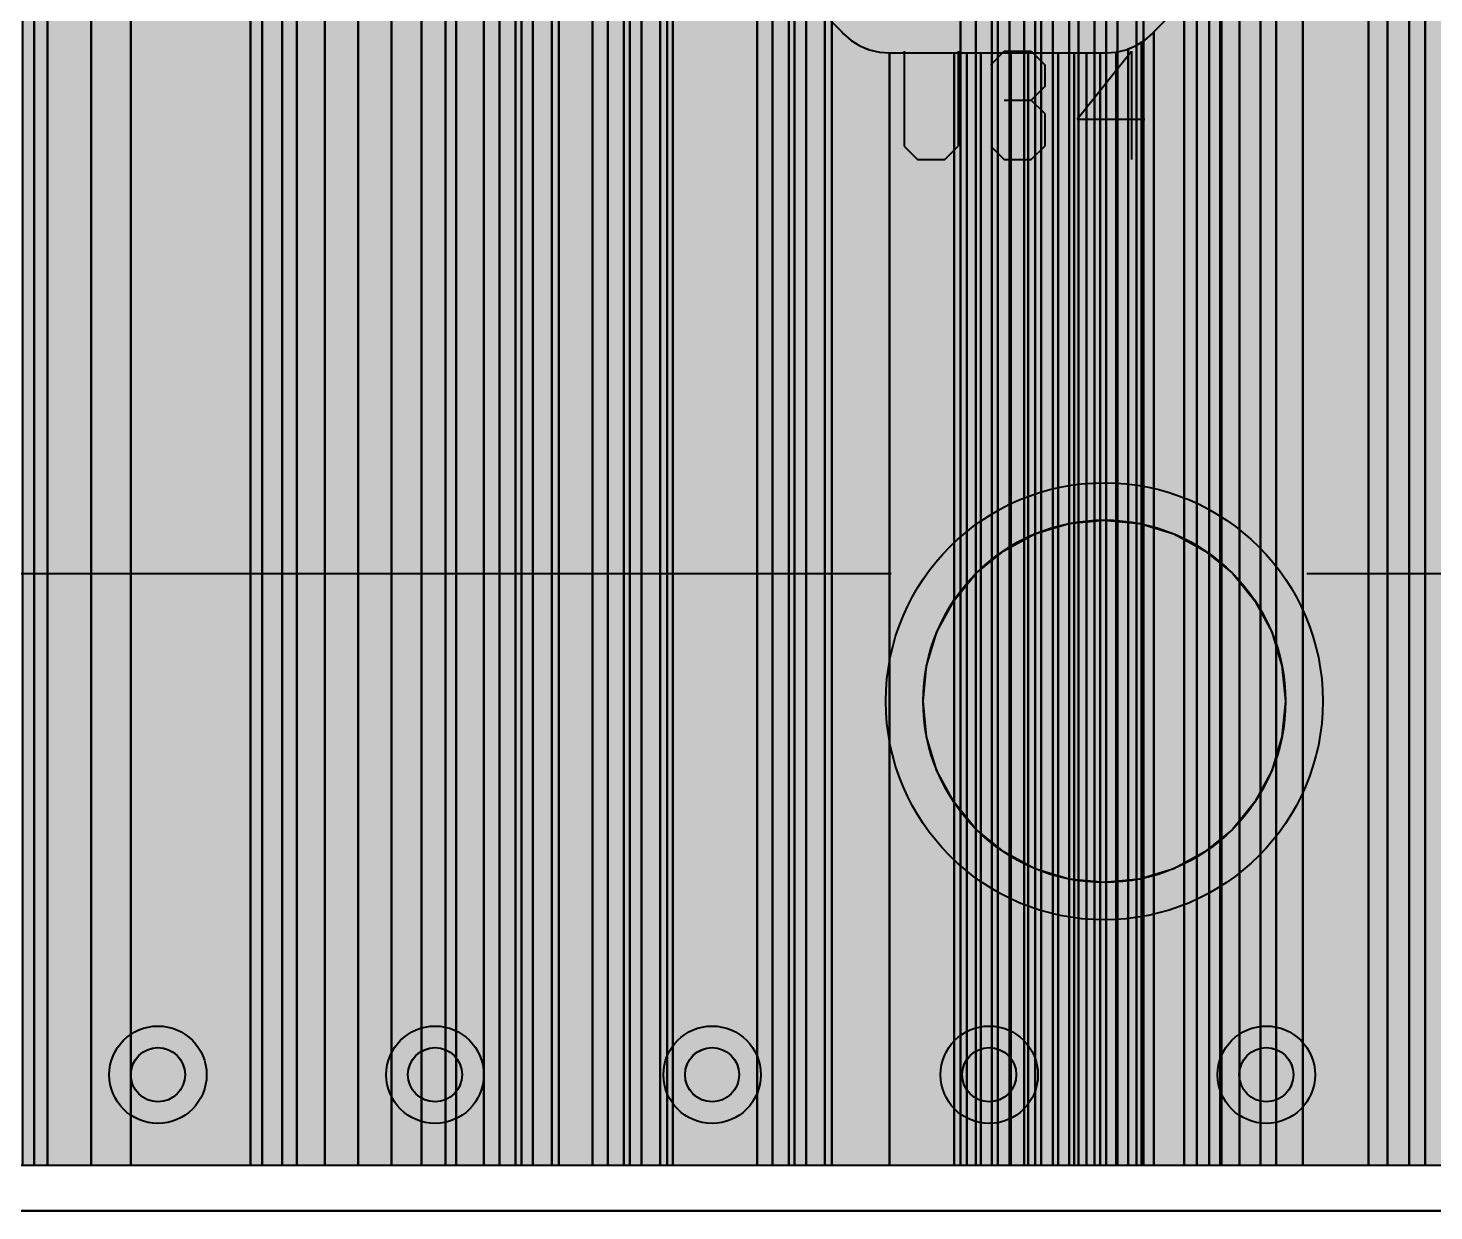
# Model space of a CAD drawing. Header units: millimetres. Extents: x 3.8 to 71.6, y 3.7 to 38.5.
# Drawn here: x 12.6 to 25.79, y 3.7 to 14.79 of the extents above; entities that cross this region are included whole.
import ezdxf

# ---------------------------------------------------------------- set-up
doc = ezdxf.new("R2010")
doc.units = ezdxf.units.MM
for name, color, linetype in [('bottom_copper', 7, 'Continuous'), ('drill_plated', 7, 'Continuous'), ('outline', 7, 'Continuous'), ('top_copper', 7, 'Continuous'), ('top_silk', 7, 'Continuous')]:
    doc.layers.add(name, color=color, linetype=linetype)

# ---------------------------------------------------------------- blocks, each defined once
blk = doc.blocks.new('Block14546')
at = {"layer": 'bottom_copper', "lineweight": 40}
for points in [[(3.498, 0), (0.242, 0), (0.242, 33.782), (3.498, 33.782), (3.498, 0)], [(0.242, 0), (0.176, 0), (0.176, 31.161), (0.204, 31.208), (0.225, 31.259), (0.238, 31.312), (0.242, 31.367), (0.242, 0)], [(0.176, 0), (0, 0), (0, 31.033), (0.051, 31.055), (0.098, 31.083), (0.14, 31.119), (0.176, 31.161), (0.176, 0)], [(0, 0), (-0.108, 0), (-0.109, 31.016), (-0.108, 31.016), (-0.054, 31.02), (0, 31.033), (0, 0)]]:
    blk.add_hatch(color=7, dxfattribs=at).paths.add_polyline_path(points, flags=0)
at = {"layer": 'bottom_copper', "color": 7, "lineweight": 40}
for points in [[(3.498, 0), (0.242, 0), (0.242, 33.782), (3.498, 33.782), (3.498, 0)], [(0.242, 0), (0.176, 0), (0.176, 31.161), (0.204, 31.208), (0.225, 31.259), (0.238, 31.312), (0.242, 31.367), (0.242, 0)], [(0.176, 0), (0, 0), (0, 31.033), (0.051, 31.055), (0.098, 31.083), (0.14, 31.119), (0.176, 31.161), (0.176, 0)], [(0, 0), (-0.108, 0), (-0.109, 31.016), (-0.108, 31.016), (-0.054, 31.02), (0, 31.033), (0, 0)]]:
    blk.add_lwpolyline(points, close=True, dxfattribs=at)
blk = doc.blocks.new('Block14966')
at = {"layer": 'bottom_copper', "lineweight": 40}
for points in [[(0.393, 0), (0.242, 0), (0.242, 31.132), (0.253, 31.119), (0.295, 31.083), (0.342, 31.055), (0.393, 31.033), (0.393, 0)], [(0.501, 0), (0.393, 0), (0.393, 31.033), (0.446, 31.02), (0.501, 31.016), (0.501, 0)], [(0.242, 0), (0.154, 0), (0.154, 30.323), (0.176, 30.348), (0.204, 30.395), (0.225, 30.446), (0.238, 30.5), (0.242, 30.555), (0.242, 0)], [(0, 0), (-0.108, 0), (-0.109, 30.203), (-0.108, 30.203), (-0.054, 30.208), (0, 30.221), (0, 0)], [(0.154, 0), (0, 0), (0, 30.221), (0.051, 30.242), (0.098, 30.27), (0.14, 30.306), (0.154, 30.323), (0.154, 0)]]:
    blk.add_hatch(color=7, dxfattribs=at).paths.add_polyline_path(points, flags=0)
at = {"layer": 'bottom_copper', "color": 7, "lineweight": 40}
for points in [[(0.393, 0), (0.242, 0), (0.242, 31.132), (0.253, 31.119), (0.295, 31.083), (0.342, 31.055), (0.393, 31.033), (0.393, 0)], [(0.501, 0), (0.393, 0), (0.393, 31.033), (0.446, 31.02), (0.501, 31.016), (0.501, 0)], [(0.242, 0), (0.154, 0), (0.154, 30.323), (0.176, 30.348), (0.204, 30.395), (0.225, 30.446), (0.238, 30.5), (0.242, 30.555), (0.242, 0)], [(0, 0), (-0.108, 0), (-0.109, 30.203), (-0.108, 30.203), (-0.054, 30.208), (0, 30.221), (0, 0)], [(0.154, 0), (0, 0), (0, 30.221), (0.051, 30.242), (0.098, 30.27), (0.14, 30.306), (0.154, 30.323), (0.154, 0)]]:
    blk.add_lwpolyline(points, close=True, dxfattribs=at)
blk = doc.blocks.new('Block15259')
at = {"layer": 'bottom_copper', "lineweight": 40}
for points in [[(0.243, 0), (0.241, 0), (0.241, 30.208), (0.243, 30.208), (0.243, 0)], [(0.297, 0), (0.243, 0), (0.243, 30.208), (0.297, 30.203), (0.297, 0)], [(0.241, 0), (0.139, 0), (0.139, 28.07), (0.14, 28.071), (0.175, 28.113), (0.204, 28.16), (0.225, 28.211), (0.238, 28.264), (0.241, 28.319), (0.241, 0)], [(0, 0), (-0.109, 0), (-0.109, 27.968), (-0.108, 27.968), (-0.054, 27.973), (0, 27.985), (0, 0)], [(0.139, 0), (0, 0), (0, 27.985), (0.051, 28.006), (0.098, 28.035), (0.139, 28.07), (0.139, 0)]]:
    blk.add_hatch(color=7, dxfattribs=at).paths.add_polyline_path(points, flags=0)
at = {"layer": 'bottom_copper', "color": 7, "lineweight": 40}
for points in [[(0.243, 0), (0.241, 0), (0.241, 30.208), (0.243, 30.208), (0.243, 0)], [(0.297, 0), (0.243, 0), (0.243, 30.208), (0.297, 30.203), (0.297, 0)], [(0.241, 0), (0.139, 0), (0.139, 28.07), (0.14, 28.071), (0.175, 28.113), (0.204, 28.16), (0.225, 28.211), (0.238, 28.264), (0.241, 28.319), (0.241, 0)], [(0, 0), (-0.109, 0), (-0.109, 27.968), (-0.108, 27.968), (-0.054, 27.973), (0, 27.985), (0, 0)], [(0.139, 0), (0, 0), (0, 27.985), (0.051, 28.006), (0.098, 28.035), (0.139, 28.07), (0.139, 0)]]:
    blk.add_lwpolyline(points, close=True, dxfattribs=at)
blk = doc.blocks.new('Block15480')
at = {"layer": 'bottom_copper', "lineweight": 40}
for points in [[(1.4472, 0), (0.2415, 0), (0.2415, 33.782), (1.4472, 33.782), (1.4472, 0)], [(0.2415, 0), (0.1755, 0), (0.1755, 31.1093), (0.2043, 31.1563), (0.2254, 31.2072), (0.2383, 31.2608), (0.2415, 31.3157), (0.2415, 0)], [(0.1755, 0), (0, 0), (0, 30.9818), (0.0509, 31.0029), (0.0979, 31.0317), (0.1398, 31.0674), (0.1755, 31.1093), (0.1755, 0)], [(0, 0), (-0.1085, 0), (-0.109, 30.9647), (-0.1085, 30.9646), (-0.0536, 30.9689), (0, 30.9818), (0, 0)], [(1.5919, 0), (1.4472, 0), (1.4472, 28.3193), (1.4515, 28.2644), (1.4644, 28.2108), (1.4855, 28.1599), (1.5143, 28.1129), (1.55, 28.071), (1.5919, 28.0353), (1.5919, 0)], [(1.7434, 0), (1.5919, 0), (1.5919, 28.0353), (1.6389, 28.0065), (1.6898, 27.9854), (1.7434, 27.9725), (1.7434, 0)], [(1.7978, 0), (1.7434, 0), (1.7434, 27.9725), (1.7978, 27.9683), (1.7978, 0)]]:
    blk.add_hatch(color=7, dxfattribs=at).paths.add_polyline_path(points, flags=0)
at = {"layer": 'bottom_copper', "color": 7, "lineweight": 40}
for points in [[(1.4472, 0), (0.2415, 0), (0.2415, 33.782), (1.4472, 33.782), (1.4472, 0)], [(0.2415, 0), (0.1755, 0), (0.1755, 31.1093), (0.2043, 31.1563), (0.2254, 31.2072), (0.2383, 31.2608), (0.2415, 31.3157), (0.2415, 0)], [(0.1755, 0), (0, 0), (0, 30.9818), (0.0509, 31.0029), (0.0979, 31.0317), (0.1398, 31.0674), (0.1755, 31.1093), (0.1755, 0)], [(0, 0), (-0.1085, 0), (-0.109, 30.9647), (-0.1085, 30.9646), (-0.0536, 30.9689), (0, 30.9818), (0, 0)], [(1.5919, 0), (1.4472, 0), (1.4472, 28.3193), (1.4515, 28.2644), (1.4644, 28.2108), (1.4855, 28.1599), (1.5143, 28.1129), (1.55, 28.071), (1.5919, 28.0353), (1.5919, 0)], [(1.7434, 0), (1.5919, 0), (1.5919, 28.0353), (1.6389, 28.0065), (1.6898, 27.9854), (1.7434, 27.9725), (1.7434, 0)], [(1.7978, 0), (1.7434, 0), (1.7434, 27.9725), (1.7978, 27.9683), (1.7978, 0)]]:
    blk.add_lwpolyline(points, close=True, dxfattribs=at)
blk = doc.blocks.new('Block15701')
at = {"layer": 'bottom_copper', "lineweight": 40}
for points in [[(1.0873, 0), (0.2415, 0), (0.2415, 33.782), (1.0873, 33.782), (1.0873, 0)], [(1.232, 0), (1.0873, 0), (1.0873, 31.3157), (1.0916, 31.2608), (1.1045, 31.2072), (1.1256, 31.1563), (1.1544, 31.1093), (1.1901, 31.0674), (1.232, 31.0317), (1.232, 0)], [(1.3835, 0), (1.232, 0), (1.232, 31.0317), (1.279, 31.0029), (1.3299, 30.9818), (1.3835, 30.9689), (1.3835, 0)], [(1.4379, 0), (1.3835, 0), (1.3835, 30.9689), (1.4379, 30.9647), (1.4379, 0)], [(0.2415, 0), (0.1755, 0), (0.1755, 30.3473), (0.2043, 30.3943), (0.2254, 30.4452), (0.2383, 30.4988), (0.2415, 30.5537), (0.2415, 0)], [(0.1755, 0), (0, 0), (0, 30.2198), (0.0509, 30.2409), (0.0979, 30.2697), (0.1398, 30.3054), (0.1755, 30.3473), (0.1755, 0)], [(0, 0), (-0.1085, 0), (-0.109, 30.2027), (-0.1085, 30.2026), (-0.0536, 30.2069), (0, 30.2198), (0, 0)]]:
    blk.add_hatch(color=7, dxfattribs=at).paths.add_polyline_path(points, flags=0)
at = {"layer": 'bottom_copper', "color": 7, "lineweight": 40}
for points in [[(1.0873, 0), (0.2415, 0), (0.2415, 33.782), (1.0873, 33.782), (1.0873, 0)], [(1.232, 0), (1.0873, 0), (1.0873, 31.3157), (1.0916, 31.2608), (1.1045, 31.2072), (1.1256, 31.1563), (1.1544, 31.1093), (1.1901, 31.0674), (1.232, 31.0317), (1.232, 0)], [(1.3835, 0), (1.232, 0), (1.232, 31.0317), (1.279, 31.0029), (1.3299, 30.9818), (1.3835, 30.9689), (1.3835, 0)], [(1.4379, 0), (1.3835, 0), (1.3835, 30.9689), (1.4379, 30.9647), (1.4379, 0)], [(0.2415, 0), (0.1755, 0), (0.1755, 30.3473), (0.2043, 30.3943), (0.2254, 30.4452), (0.2383, 30.4988), (0.2415, 30.5537), (0.2415, 0)], [(0.1755, 0), (0, 0), (0, 30.2198), (0.0509, 30.2409), (0.0979, 30.2697), (0.1398, 30.3054), (0.1755, 30.3473), (0.1755, 0)], [(0, 0), (-0.1085, 0), (-0.109, 30.2027), (-0.1085, 30.2026), (-0.0536, 30.2069), (0, 30.2198), (0, 0)]]:
    blk.add_lwpolyline(points, close=True, dxfattribs=at)
blk = doc.blocks.new('Block15922')
at = {"layer": 'bottom_copper', "lineweight": 40}
for points in [[(0.5571, 0), (0.2415, 0), (0.2415, 33.782), (0.5571, 33.782), (0.5571, 0)], [(0.7018, 0), (0.5571, 0), (0.5571, 30.5537), (0.5614, 30.4988), (0.5743, 30.4452), (0.5954, 30.3943), (0.6242, 30.3473), (0.66, 30.3054), (0.7018, 30.2697), (0.7018, 0)], [(0.8533, 0), (0.7018, 0), (0.7018, 30.2697), (0.7488, 30.2409), (0.7997, 30.2198), (0.8533, 30.2069), (0.8533, 0)], [(0.9077, 0), (0.8533, 0), (0.8533, 30.2069), (0.9077, 30.2027), (0.9077, 0)], [(0.2415, 0), (0.1755, 0), (0.1755, 28.1129), (0.2043, 28.1599), (0.2254, 28.2108), (0.2383, 28.2644), (0.2415, 28.3193), (0.2415, 0)], [(0.1755, 0), (0, 0), (0, 27.9854), (0.0509, 28.0065), (0.0979, 28.0353), (0.1398, 28.071), (0.1755, 28.1129), (0.1755, 0)], [(0, 0), (-0.1085, 0), (-0.109, 27.9683), (-0.1085, 27.9682), (-0.0536, 27.9725), (0, 27.9854), (0, 0)]]:
    blk.add_hatch(color=7, dxfattribs=at).paths.add_polyline_path(points, flags=0)
at = {"layer": 'bottom_copper', "color": 7, "lineweight": 40}
for points in [[(0.5571, 0), (0.2415, 0), (0.2415, 33.782), (0.5571, 33.782), (0.5571, 0)], [(0.7018, 0), (0.5571, 0), (0.5571, 30.5537), (0.5614, 30.4988), (0.5743, 30.4452), (0.5954, 30.3943), (0.6242, 30.3473), (0.66, 30.3054), (0.7018, 30.2697), (0.7018, 0)], [(0.8533, 0), (0.7018, 0), (0.7018, 30.2697), (0.7488, 30.2409), (0.7997, 30.2198), (0.8533, 30.2069), (0.8533, 0)], [(0.9077, 0), (0.8533, 0), (0.8533, 30.2069), (0.9077, 30.2027), (0.9077, 0)], [(0.2415, 0), (0.1755, 0), (0.1755, 28.1129), (0.2043, 28.1599), (0.2254, 28.2108), (0.2383, 28.2644), (0.2415, 28.3193), (0.2415, 0)], [(0.1755, 0), (0, 0), (0, 27.9854), (0.0509, 28.0065), (0.0979, 28.0353), (0.1398, 28.071), (0.1755, 28.1129), (0.1755, 0)], [(0, 0), (-0.1085, 0), (-0.109, 27.9683), (-0.1085, 27.9682), (-0.0536, 27.9725), (0, 27.9854), (0, 0)]]:
    blk.add_lwpolyline(points, close=True, dxfattribs=at)
blk = doc.blocks.new('Block16235')
at = {"layer": 'bottom_copper', "lineweight": 40}
for points in [[(10.209, 0), (0.834, 0), (0.834, 33.782), (10.209, 33.782), (10.209, 0)], [(10.354, 0), (10.209, 0), (10.209, 28.319), (10.213, 28.264), (10.226, 28.211), (10.247, 28.16), (10.276, 28.113), (10.312, 28.071), (10.354, 28.035), (10.354, 0)], [(10.505, 0), (10.354, 0), (10.354, 28.035), (10.4, 28.006), (10.451, 27.985), (10.505, 27.973), (10.505, 0)], [(10.559, 0), (10.505, 0), (10.505, 27.973), (10.559, 27.968), (10.559, 0)]]:
    blk.add_hatch(color=7, dxfattribs=at).paths.add_polyline_path(points, flags=0)
at = {"layer": 'bottom_copper', "color": 7, "lineweight": 40}
for points in [[(10.209, 0), (0.834, 0), (0.834, 33.782), (10.209, 33.782), (10.209, 0)], [(10.354, 0), (10.209, 0), (10.209, 28.319), (10.213, 28.264), (10.226, 28.211), (10.247, 28.16), (10.276, 28.113), (10.312, 28.071), (10.354, 28.035), (10.354, 0)], [(10.505, 0), (10.354, 0), (10.354, 28.035), (10.4, 28.006), (10.451, 27.985), (10.505, 27.973), (10.505, 0)], [(10.559, 0), (10.505, 0), (10.505, 27.973), (10.559, 27.968), (10.559, 0)]]:
    blk.add_lwpolyline(points, close=True, dxfattribs=at)
blk = doc.blocks.new('Block43990')
at = {"layer": 'top_copper', "lineweight": 40}
for points in [[(22.401, 0), (19.446, 0), (19.446, 31.57), (22.401, 31.57), (22.401, 0)], [(8.425, 0), (7.304, 0), (7.304, 27.819), (7.378, 27.849), (7.422, 27.876), (7.465, 27.849), (7.539, 27.819), (7.617, 27.8), (7.697, 27.794), (7.717, 27.795), (8.425, 27.795), (8.425, 0)], [(6.397, 0), (6.29, 0), (6.29, 27.806), (6.317, 27.8), (6.397, 27.794), (6.397, 0)], [(6.522, 0), (6.397, 0), (6.397, 27.794), (6.417, 27.795), (6.522, 27.795), (6.522, 0)], [(6.931, 0), (6.522, 0), (6.522, 27.795), (6.931, 27.795), (6.931, 0)], [(7.304, 0), (6.931, 0), (6.931, 27.795), (7.127, 27.795), (7.147, 27.794), (7.226, 27.8), (7.304, 27.819), (7.304, 0)], [(8.536, 0), (8.425, 0), (8.425, 25.754), (8.438, 25.596), (8.475, 25.441), (8.536, 25.295), (8.536, 0)], [(10.355, 0), (10.255, 0), (10.255, 25.159), (10.338, 25.295), (10.355, 25.338), (10.355, 0)], [(8.722, 0), (8.536, 0), (8.536, 25.295), (8.619, 25.159), (8.722, 25.039), (8.722, 0)], [(10.255, 0), (10.031, 0), (10.031, 24.936), (10.152, 25.039), (10.255, 25.159), (10.255, 0)], [(8.859, 0), (8.722, 0), (8.722, 25.039), (8.842, 24.936), (8.859, 24.926), (8.859, 0)], [(10.031, 0), (9.749, 0), (9.749, 24.792), (9.896, 24.853), (10.031, 24.936), (10.031, 0)], [(9.124, 0), (8.859, 0), (8.859, 24.926), (8.978, 24.853), (9.124, 24.792), (9.124, 0)], [(9.437, 0), (9.124, 0), (9.124, 24.792), (9.278, 24.755), (9.437, 24.743), (9.437, 0)], [(9.749, 0), (9.437, 0), (9.437, 24.743), (9.595, 24.755), (9.749, 24.792), (9.749, 0)], [(12.387, 0), (10.355, 0), (10.355, 19.582), (10.363, 19.486), (10.368, 19.464), (10.385, 19.393), (10.422, 19.304), (10.472, 19.222), (10.535, 19.149), (10.553, 19.134), (12.387, 17.299), (12.387, 0)], [(19.446, 0), (19.297, 0), (19.297, 12.789), (19.349, 12.849), (19.39, 12.918), (19.421, 12.991), (19.44, 13.069), (19.446, 13.149), (19.446, 0)], [(17.705, 0), (17.538, 0), (17.538, 12.833), (17.576, 12.789), (17.637, 12.737), (17.705, 12.695), (17.705, 0)], [(17.901, 0), (17.705, 0), (17.705, 12.695), (17.779, 12.664), (17.857, 12.646), (17.901, 12.642), (17.901, 0)], [(19.094, 0), (18.917, 0), (18.917, 12.641), (18.936, 12.639), (19.016, 12.646), (19.094, 12.664), (19.094, 0)], [(19.297, 0), (19.094, 0), (19.094, 12.664), (19.168, 12.695), (19.236, 12.737), (19.297, 12.789), (19.297, 0)], [(18.049, 0), (17.901, 0), (17.901, 12.642), (17.937, 12.639), (17.957, 12.641), (18.049, 12.641), (18.049, 0)], [(18.3, 0), (18.049, 0), (18.049, 12.641), (18.3, 12.641), (18.3, 0)], [(18.917, 0), (18.3, 0), (18.3, 12.641), (18.917, 12.641), (18.917, 0)], [(14.421, 0), (12.387, 0), (12.387, 12.47), (12.395, 12.374), (12.4, 12.352), (12.417, 12.281), (12.454, 12.192), (12.504, 12.11), (12.567, 12.037), (12.585, 12.022), (13.973, 10.633), (13.989, 10.615), (14.062, 10.553), (14.144, 10.502), (14.232, 10.466), (14.326, 10.443), (14.421, 10.436), (14.421, 0)], [(17.538, 0), (17.524, 0), (17.524, 11.399), (17.531, 11.425), (17.538, 11.521), (17.538, 0)], [(17.524, 0), (17.421, 0), (17.421, 11.161), (17.471, 11.243), (17.508, 11.332), (17.524, 11.399), (17.524, 0)], [(17.421, 0), (17.304, 0), (17.304, 11.036), (17.341, 11.073), (17.359, 11.088), (17.421, 11.161), (17.421, 0)], [(17.304, 0), (17.185, 0), (17.185, 10.917), (17.304, 11.036), (17.304, 0)], [(17.185, 0), (16.901, 0), (16.901, 10.633), (17.185, 10.917), (17.185, 0)], [(16.901, 0), (16.785, 0), (16.785, 10.536), (16.813, 10.553), (16.886, 10.615), (16.901, 10.633), (16.901, 0)], [(15.029, 0), (14.421, 0), (14.421, 10.436), (14.445, 10.438), (15.029, 10.438), (15.029, 0)], [(15.148, 0), (15.029, 0), (15.029, 10.438), (15.148, 10.438), (15.148, 0)], [(15.278, 0), (15.148, 0), (15.148, 10.438), (15.278, 10.438), (15.278, 0)], [(15.437, 0), (15.278, 0), (15.278, 10.438), (15.437, 10.438), (15.437, 0)], [(15.56, 0), (15.437, 0), (15.437, 10.438), (15.56, 10.438), (15.56, 0)], [(15.721, 0), (15.56, 0), (15.56, 10.438), (15.721, 10.438), (15.721, 0)], [(15.844, 0), (15.721, 0), (15.721, 10.438), (15.844, 10.438), (15.844, 0)], [(16.003, 0), (15.844, 0), (15.844, 10.438), (16.003, 10.438), (16.003, 0)], [(16.154, 0), (16.003, 0), (16.003, 10.438), (16.154, 10.438), (16.154, 0)], [(16.271, 0), (16.154, 0), (16.154, 10.438), (16.271, 10.438), (16.271, 0)], [(16.398, 0), (16.271, 0), (16.271, 10.438), (16.398, 10.438), (16.398, 0)], [(16.549, 0), (16.398, 0), (16.398, 10.438), (16.43, 10.438), (16.453, 10.436), (16.549, 10.443), (16.549, 0)], [(16.66, 0), (16.549, 0), (16.549, 10.443), (16.642, 10.466), (16.66, 10.473), (16.66, 0)], [(16.785, 0), (16.66, 0), (16.66, 10.473), (16.731, 10.502), (16.785, 10.536), (16.785, 0)]]:
    blk.add_hatch(color=7, dxfattribs=at).paths.add_polyline_path(points, flags=0)
at = {"layer": 'top_copper', "color": 7, "lineweight": 40}
for points in [[(22.401, 0), (19.446, 0), (19.446, 31.57), (22.401, 31.57), (22.401, 0)], [(8.425, 0), (7.304, 0), (7.304, 27.819), (7.378, 27.849), (7.422, 27.876), (7.465, 27.849), (7.539, 27.819), (7.617, 27.8), (7.697, 27.794), (7.717, 27.795), (8.425, 27.795), (8.425, 0)], [(6.397, 0), (6.29, 0), (6.29, 27.806), (6.317, 27.8), (6.397, 27.794), (6.397, 0)], [(6.522, 0), (6.397, 0), (6.397, 27.794), (6.417, 27.795), (6.522, 27.795), (6.522, 0)], [(6.931, 0), (6.522, 0), (6.522, 27.795), (6.931, 27.795), (6.931, 0)], [(7.304, 0), (6.931, 0), (6.931, 27.795), (7.127, 27.795), (7.147, 27.794), (7.226, 27.8), (7.304, 27.819), (7.304, 0)], [(8.536, 0), (8.425, 0), (8.425, 25.754), (8.438, 25.596), (8.475, 25.441), (8.536, 25.295), (8.536, 0)], [(10.355, 0), (10.255, 0), (10.255, 25.159), (10.338, 25.295), (10.355, 25.338), (10.355, 0)], [(8.722, 0), (8.536, 0), (8.536, 25.295), (8.619, 25.159), (8.722, 25.039), (8.722, 0)], [(10.255, 0), (10.031, 0), (10.031, 24.936), (10.152, 25.039), (10.255, 25.159), (10.255, 0)], [(8.859, 0), (8.722, 0), (8.722, 25.039), (8.842, 24.936), (8.859, 24.926), (8.859, 0)], [(10.031, 0), (9.749, 0), (9.749, 24.792), (9.896, 24.853), (10.031, 24.936), (10.031, 0)], [(9.124, 0), (8.859, 0), (8.859, 24.926), (8.978, 24.853), (9.124, 24.792), (9.124, 0)], [(9.437, 0), (9.124, 0), (9.124, 24.792), (9.278, 24.755), (9.437, 24.743), (9.437, 0)], [(9.749, 0), (9.437, 0), (9.437, 24.743), (9.595, 24.755), (9.749, 24.792), (9.749, 0)], [(12.387, 0), (10.355, 0), (10.355, 19.582), (10.363, 19.486), (10.368, 19.464), (10.385, 19.393), (10.422, 19.304), (10.472, 19.222), (10.535, 19.149), (10.553, 19.134), (12.387, 17.299), (12.387, 0)], [(19.446, 0), (19.297, 0), (19.297, 12.789), (19.349, 12.849), (19.39, 12.918), (19.421, 12.991), (19.44, 13.069), (19.446, 13.149), (19.446, 0)], [(17.705, 0), (17.538, 0), (17.538, 12.833), (17.576, 12.789), (17.637, 12.737), (17.705, 12.695), (17.705, 0)], [(17.901, 0), (17.705, 0), (17.705, 12.695), (17.779, 12.664), (17.857, 12.646), (17.901, 12.642), (17.901, 0)], [(19.094, 0), (18.917, 0), (18.917, 12.641), (18.936, 12.639), (19.016, 12.646), (19.094, 12.664), (19.094, 0)], [(19.297, 0), (19.094, 0), (19.094, 12.664), (19.168, 12.695), (19.236, 12.737), (19.297, 12.789), (19.297, 0)], [(18.049, 0), (17.901, 0), (17.901, 12.642), (17.937, 12.639), (17.957, 12.641), (18.049, 12.641), (18.049, 0)], [(18.3, 0), (18.049, 0), (18.049, 12.641), (18.3, 12.641), (18.3, 0)], [(18.917, 0), (18.3, 0), (18.3, 12.641), (18.917, 12.641), (18.917, 0)], [(14.421, 0), (12.387, 0), (12.387, 12.47), (12.395, 12.374), (12.4, 12.352), (12.417, 12.281), (12.454, 12.192), (12.504, 12.11), (12.567, 12.037), (12.585, 12.022), (13.973, 10.633), (13.989, 10.615), (14.062, 10.553), (14.144, 10.502), (14.232, 10.466), (14.326, 10.443), (14.421, 10.436), (14.421, 0)], [(17.538, 0), (17.524, 0), (17.524, 11.399), (17.531, 11.425), (17.538, 11.521), (17.538, 0)], [(17.524, 0), (17.421, 0), (17.421, 11.161), (17.471, 11.243), (17.508, 11.332), (17.524, 11.399), (17.524, 0)], [(17.421, 0), (17.304, 0), (17.304, 11.036), (17.341, 11.073), (17.359, 11.088), (17.421, 11.161), (17.421, 0)], [(17.304, 0), (17.185, 0), (17.185, 10.917), (17.304, 11.036), (17.304, 0)], [(17.185, 0), (16.901, 0), (16.901, 10.633), (17.185, 10.917), (17.185, 0)], [(16.901, 0), (16.785, 0), (16.785, 10.536), (16.813, 10.553), (16.886, 10.615), (16.901, 10.633), (16.901, 0)], [(15.029, 0), (14.421, 0), (14.421, 10.436), (14.445, 10.438), (15.029, 10.438), (15.029, 0)], [(15.148, 0), (15.029, 0), (15.029, 10.438), (15.148, 10.438), (15.148, 0)], [(15.278, 0), (15.148, 0), (15.148, 10.438), (15.278, 10.438), (15.278, 0)], [(15.437, 0), (15.278, 0), (15.278, 10.438), (15.437, 10.438), (15.437, 0)], [(15.56, 0), (15.437, 0), (15.437, 10.438), (15.56, 10.438), (15.56, 0)], [(15.721, 0), (15.56, 0), (15.56, 10.438), (15.721, 10.438), (15.721, 0)], [(15.844, 0), (15.721, 0), (15.721, 10.438), (15.844, 10.438), (15.844, 0)], [(16.003, 0), (15.844, 0), (15.844, 10.438), (16.003, 10.438), (16.003, 0)], [(16.154, 0), (16.003, 0), (16.003, 10.438), (16.154, 10.438), (16.154, 0)], [(16.271, 0), (16.154, 0), (16.154, 10.438), (16.271, 10.438), (16.271, 0)], [(16.398, 0), (16.271, 0), (16.271, 10.438), (16.398, 10.438), (16.398, 0)], [(16.549, 0), (16.398, 0), (16.398, 10.438), (16.43, 10.438), (16.453, 10.436), (16.549, 10.443), (16.549, 0)], [(16.66, 0), (16.549, 0), (16.549, 10.443), (16.642, 10.466), (16.66, 10.473), (16.66, 0)], [(16.785, 0), (16.66, 0), (16.66, 10.473), (16.731, 10.502), (16.785, 10.536), (16.785, 0)]]:
    blk.add_lwpolyline(points, close=True, dxfattribs=at)

msp = doc.modelspace()

# ---------------------------------------------------------------- hatches: boundary and pattern name
at = {"layer": 'bottom_copper', "lineweight": 40}
for points in [[(24.367, 8.148), (24.271, 7.829), (24.113, 7.536), (23.902, 7.278), (23.644, 7.067), (23.351, 6.909), (23.032, 6.813), (22.7, 6.78), (22.368, 6.813), (22.049, 6.909), (21.756, 7.067), (21.498, 7.278), (21.287, 7.536), (21.129, 7.829), (21.033, 8.148), (21, 8.48), (21.033, 8.812), (21.129, 9.131), (21.287, 9.424), (21.498, 9.682), (21.756, 9.893), (22.049, 10.051), (22.368, 10.147), (22.7, 10.18), (23.032, 10.147), (23.351, 10.051), (23.644, 9.893), (23.902, 9.682), (24.113, 9.424), (24.271, 9.131), (24.367, 8.812), (24.4, 8.48), (24.367, 8.148)], [(14.069, 4.928), (14.055, 4.88), (14.031, 4.836), (14, 4.798), (13.961, 4.766), (13.918, 4.743), (13.87, 4.728), (13.82, 4.723), (13.771, 4.728), (13.723, 4.743), (13.679, 4.766), (13.641, 4.798), (13.609, 4.836), (13.586, 4.88), (13.571, 4.928), (13.566, 4.977), (13.571, 5.027), (13.586, 5.074), (13.609, 5.118), (13.641, 5.157), (13.679, 5.188), (13.723, 5.212), (13.771, 5.226), (13.82, 5.231), (13.87, 5.226), (13.918, 5.212), (13.961, 5.188), (14, 5.157), (14.031, 5.118), (14.055, 5.074), (14.069, 5.027), (14.074, 4.977), (14.069, 4.928)], [(16.669, 4.928), (16.655, 4.88), (16.631, 4.836), (16.6, 4.798), (16.561, 4.766), (16.518, 4.743), (16.47, 4.728), (16.42, 4.723), (16.371, 4.728), (16.323, 4.743), (16.279, 4.766), (16.241, 4.798), (16.209, 4.836), (16.186, 4.88), (16.171, 4.928), (16.166, 4.977), (16.171, 5.027), (16.186, 5.074), (16.209, 5.118), (16.241, 5.157), (16.279, 5.188), (16.323, 5.212), (16.371, 5.226), (16.42, 5.231), (16.47, 5.226), (16.518, 5.212), (16.561, 5.188), (16.6, 5.157), (16.631, 5.118), (16.655, 5.074), (16.669, 5.027), (16.674, 4.977), (16.669, 4.928)], [(19.269, 4.928), (19.255, 4.88), (19.231, 4.836), (19.2, 4.798), (19.161, 4.766), (19.118, 4.743), (19.07, 4.728), (19.02, 4.723), (18.971, 4.728), (18.923, 4.743), (18.879, 4.766), (18.841, 4.798), (18.809, 4.836), (18.786, 4.88), (18.771, 4.928), (18.766, 4.977), (18.771, 5.027), (18.786, 5.074), (18.809, 5.118), (18.841, 5.157), (18.879, 5.188), (18.923, 5.212), (18.971, 5.226), (19.02, 5.231), (19.07, 5.226), (19.118, 5.212), (19.161, 5.188), (19.2, 5.157), (19.231, 5.118), (19.255, 5.074), (19.269, 5.027), (19.274, 4.977), (19.269, 4.928)], [(21.869, 4.928), (21.855, 4.88), (21.831, 4.836), (21.8, 4.798), (21.761, 4.766), (21.718, 4.743), (21.67, 4.728), (21.62, 4.723), (21.571, 4.728), (21.523, 4.743), (21.479, 4.766), (21.441, 4.798), (21.409, 4.836), (21.386, 4.88), (21.371, 4.928), (21.366, 4.977), (21.371, 5.027), (21.386, 5.074), (21.409, 5.118), (21.441, 5.157), (21.479, 5.188), (21.523, 5.212), (21.571, 5.226), (21.62, 5.231), (21.67, 5.226), (21.718, 5.212), (21.761, 5.188), (21.8, 5.157), (21.831, 5.118), (21.855, 5.074), (21.869, 5.027), (21.874, 4.977), (21.869, 4.928)], [(24.469, 4.928), (24.455, 4.88), (24.431, 4.836), (24.4, 4.798), (24.361, 4.766), (24.318, 4.743), (24.27, 4.728), (24.22, 4.723), (24.171, 4.728), (24.123, 4.743), (24.079, 4.766), (24.041, 4.798), (24.009, 4.836), (23.986, 4.88), (23.971, 4.928), (23.966, 4.977), (23.971, 5.027), (23.986, 5.074), (24.009, 5.118), (24.041, 5.157), (24.079, 5.188), (24.123, 5.212), (24.171, 5.226), (24.22, 5.231), (24.27, 5.226), (24.318, 5.212), (24.361, 5.188), (24.4, 5.157), (24.431, 5.118), (24.455, 5.074), (24.469, 5.027), (24.474, 4.977), (24.469, 4.928)]]:
    msp.add_hatch(color=7, dxfattribs=at).paths.add_polyline_path(points, flags=0)
at = {"layer": 'drill_plated', "lineweight": 40}
for points in [[(24.367, 8.148), (24.271, 7.829), (24.113, 7.536), (23.902, 7.278), (23.644, 7.067), (23.351, 6.909), (23.032, 6.813), (22.7, 6.78), (22.368, 6.813), (22.049, 6.909), (21.756, 7.067), (21.498, 7.278), (21.287, 7.536), (21.129, 7.829), (21.033, 8.148), (21, 8.48), (21.033, 8.812), (21.129, 9.131), (21.287, 9.424), (21.498, 9.682), (21.756, 9.893), (22.049, 10.051), (22.368, 10.147), (22.7, 10.18), (23.032, 10.147), (23.351, 10.051), (23.644, 9.893), (23.902, 9.682), (24.113, 9.424), (24.271, 9.131), (24.367, 8.812), (24.4, 8.48), (24.367, 8.148)], [(14.069, 4.928), (14.055, 4.88), (14.031, 4.836), (14, 4.798), (13.961, 4.766), (13.918, 4.743), (13.87, 4.728), (13.82, 4.723), (13.771, 4.728), (13.723, 4.743), (13.679, 4.766), (13.641, 4.798), (13.609, 4.836), (13.586, 4.88), (13.571, 4.928), (13.566, 4.977), (13.571, 5.027), (13.586, 5.074), (13.609, 5.118), (13.641, 5.157), (13.679, 5.188), (13.723, 5.212), (13.771, 5.226), (13.82, 5.231), (13.87, 5.226), (13.918, 5.212), (13.961, 5.188), (14, 5.157), (14.031, 5.118), (14.055, 5.074), (14.069, 5.027), (14.074, 4.977), (14.069, 4.928)], [(16.669, 4.928), (16.655, 4.88), (16.631, 4.836), (16.6, 4.798), (16.561, 4.766), (16.518, 4.743), (16.47, 4.728), (16.42, 4.723), (16.371, 4.728), (16.323, 4.743), (16.279, 4.766), (16.241, 4.798), (16.209, 4.836), (16.186, 4.88), (16.171, 4.928), (16.166, 4.977), (16.171, 5.027), (16.186, 5.074), (16.209, 5.118), (16.241, 5.157), (16.279, 5.188), (16.323, 5.212), (16.371, 5.226), (16.42, 5.231), (16.47, 5.226), (16.518, 5.212), (16.561, 5.188), (16.6, 5.157), (16.631, 5.118), (16.655, 5.074), (16.669, 5.027), (16.674, 4.977), (16.669, 4.928)], [(19.269, 4.928), (19.255, 4.88), (19.231, 4.836), (19.2, 4.798), (19.161, 4.766), (19.118, 4.743), (19.07, 4.728), (19.02, 4.723), (18.971, 4.728), (18.923, 4.743), (18.879, 4.766), (18.841, 4.798), (18.809, 4.836), (18.786, 4.88), (18.771, 4.928), (18.766, 4.977), (18.771, 5.027), (18.786, 5.074), (18.809, 5.118), (18.841, 5.157), (18.879, 5.188), (18.923, 5.212), (18.971, 5.226), (19.02, 5.231), (19.07, 5.226), (19.118, 5.212), (19.161, 5.188), (19.2, 5.157), (19.231, 5.118), (19.255, 5.074), (19.269, 5.027), (19.274, 4.977), (19.269, 4.928)], [(21.869, 4.928), (21.855, 4.88), (21.831, 4.836), (21.8, 4.798), (21.761, 4.766), (21.718, 4.743), (21.67, 4.728), (21.62, 4.723), (21.571, 4.728), (21.523, 4.743), (21.479, 4.766), (21.441, 4.798), (21.409, 4.836), (21.386, 4.88), (21.371, 4.928), (21.366, 4.977), (21.371, 5.027), (21.386, 5.074), (21.409, 5.118), (21.441, 5.157), (21.479, 5.188), (21.523, 5.212), (21.571, 5.226), (21.62, 5.231), (21.67, 5.226), (21.718, 5.212), (21.761, 5.188), (21.8, 5.157), (21.831, 5.118), (21.855, 5.074), (21.869, 5.027), (21.874, 4.977), (21.869, 4.928)], [(24.469, 4.928), (24.455, 4.88), (24.431, 4.836), (24.4, 4.798), (24.361, 4.766), (24.318, 4.743), (24.27, 4.728), (24.22, 4.723), (24.171, 4.728), (24.123, 4.743), (24.079, 4.766), (24.041, 4.798), (24.009, 4.836), (23.986, 4.88), (23.971, 4.928), (23.966, 4.977), (23.971, 5.027), (23.986, 5.074), (24.009, 5.118), (24.041, 5.157), (24.079, 5.188), (24.123, 5.212), (24.171, 5.226), (24.22, 5.231), (24.27, 5.226), (24.318, 5.212), (24.361, 5.188), (24.4, 5.157), (24.431, 5.118), (24.455, 5.074), (24.469, 5.027), (24.474, 4.977), (24.469, 4.928)]]:
    msp.add_hatch(color=7, dxfattribs=at).paths.add_polyline_path(points, flags=0)
at = {"layer": 'top_copper', "lineweight": 40}
for points in [[(24.367, 8.148), (24.271, 7.829), (24.113, 7.536), (23.902, 7.278), (23.644, 7.067), (23.351, 6.909), (23.032, 6.813), (22.7, 6.78), (22.368, 6.813), (22.049, 6.909), (21.756, 7.067), (21.498, 7.278), (21.287, 7.536), (21.129, 7.829), (21.033, 8.148), (21, 8.48), (21.033, 8.812), (21.129, 9.131), (21.287, 9.424), (21.498, 9.682), (21.756, 9.893), (22.049, 10.051), (22.368, 10.147), (22.7, 10.18), (23.032, 10.147), (23.351, 10.051), (23.644, 9.893), (23.902, 9.682), (24.113, 9.424), (24.271, 9.131), (24.367, 8.812), (24.4, 8.48), (24.367, 8.148)], [(14.069, 4.928), (14.055, 4.88), (14.031, 4.836), (14, 4.798), (13.961, 4.766), (13.918, 4.743), (13.87, 4.728), (13.82, 4.723), (13.771, 4.728), (13.723, 4.743), (13.679, 4.766), (13.641, 4.798), (13.609, 4.836), (13.586, 4.88), (13.571, 4.928), (13.566, 4.977), (13.571, 5.027), (13.586, 5.074), (13.609, 5.118), (13.641, 5.157), (13.679, 5.188), (13.723, 5.212), (13.771, 5.226), (13.82, 5.231), (13.87, 5.226), (13.918, 5.212), (13.961, 5.188), (14, 5.157), (14.031, 5.118), (14.055, 5.074), (14.069, 5.027), (14.074, 4.977), (14.069, 4.928)], [(16.669, 4.928), (16.655, 4.88), (16.631, 4.836), (16.6, 4.798), (16.561, 4.766), (16.518, 4.743), (16.47, 4.728), (16.42, 4.723), (16.371, 4.728), (16.323, 4.743), (16.279, 4.766), (16.241, 4.798), (16.209, 4.836), (16.186, 4.88), (16.171, 4.928), (16.166, 4.977), (16.171, 5.027), (16.186, 5.074), (16.209, 5.118), (16.241, 5.157), (16.279, 5.188), (16.323, 5.212), (16.371, 5.226), (16.42, 5.231), (16.47, 5.226), (16.518, 5.212), (16.561, 5.188), (16.6, 5.157), (16.631, 5.118), (16.655, 5.074), (16.669, 5.027), (16.674, 4.977), (16.669, 4.928)], [(19.269, 4.928), (19.255, 4.88), (19.231, 4.836), (19.2, 4.798), (19.161, 4.766), (19.118, 4.743), (19.07, 4.728), (19.02, 4.723), (18.971, 4.728), (18.923, 4.743), (18.879, 4.766), (18.841, 4.798), (18.809, 4.836), (18.786, 4.88), (18.771, 4.928), (18.766, 4.977), (18.771, 5.027), (18.786, 5.074), (18.809, 5.118), (18.841, 5.157), (18.879, 5.188), (18.923, 5.212), (18.971, 5.226), (19.02, 5.231), (19.07, 5.226), (19.118, 5.212), (19.161, 5.188), (19.2, 5.157), (19.231, 5.118), (19.255, 5.074), (19.269, 5.027), (19.274, 4.977), (19.269, 4.928)], [(21.869, 4.928), (21.855, 4.88), (21.831, 4.836), (21.8, 4.798), (21.761, 4.766), (21.718, 4.743), (21.67, 4.728), (21.62, 4.723), (21.571, 4.728), (21.523, 4.743), (21.479, 4.766), (21.441, 4.798), (21.409, 4.836), (21.386, 4.88), (21.371, 4.928), (21.366, 4.977), (21.371, 5.027), (21.386, 5.074), (21.409, 5.118), (21.441, 5.157), (21.479, 5.188), (21.523, 5.212), (21.571, 5.226), (21.62, 5.231), (21.67, 5.226), (21.718, 5.212), (21.761, 5.188), (21.8, 5.157), (21.831, 5.118), (21.855, 5.074), (21.869, 5.027), (21.874, 4.977), (21.869, 4.928)], [(24.469, 4.928), (24.455, 4.88), (24.431, 4.836), (24.4, 4.798), (24.361, 4.766), (24.318, 4.743), (24.27, 4.728), (24.22, 4.723), (24.171, 4.728), (24.123, 4.743), (24.079, 4.766), (24.041, 4.798), (24.009, 4.836), (23.986, 4.88), (23.971, 4.928), (23.966, 4.977), (23.971, 5.027), (23.986, 5.074), (24.009, 5.118), (24.041, 5.157), (24.079, 5.188), (24.123, 5.212), (24.171, 5.226), (24.22, 5.231), (24.27, 5.226), (24.318, 5.212), (24.361, 5.188), (24.4, 5.157), (24.431, 5.118), (24.455, 5.074), (24.469, 5.027), (24.474, 4.977), (24.469, 4.928)]]:
    msp.add_hatch(color=7, dxfattribs=at).paths.add_polyline_path(points, flags=0)

# ---------------------------------------------------------------- linework, layer by layer
at = {"layer": 'bottom_copper', "color": 7, "lineweight": 40}
for p, q in [((19.794, 4.126), (19.794, 35.091)), ((19.794, 35.091), (19.794, 4.126)), ((22.716, 4.126), (22.716, 35.143)), ((22.716, 35.143), (22.716, 4.126)), ((18.247, 4.126), (18.247, 34.329)), ((18.247, 34.329), (18.247, 4.126)), ((22.107, 4.126), (22.107, 34.33)), ((22.107, 34.33), (22.107, 4.126)), ((17.23, 4.126), (17.23, 32.095)), ((17.23, 32.095), (17.23, 4.126)), ((21.7, 4.126), (21.7, 32.095)), ((21.7, 32.095), (21.7, 4.126)), ((17.23, 4.126), (6.2, 4.126)), ((18.247, 4.126), (17.23, 4.126)), ((19.794, 4.126), (18.247, 4.126)), ((21.7, 4.126), (19.794, 4.126)), ((22.107, 4.126), (21.7, 4.126)), ((22.716, 4.126), (22.107, 4.126)), ((29.698, 4.126), (22.716, 4.126))]:
    msp.add_line(p, q, dxfattribs=at)
for points in [[(24.367, 8.148), (24.271, 7.829), (24.113, 7.536), (23.902, 7.278), (23.644, 7.067), (23.351, 6.909), (23.032, 6.813), (22.7, 6.78), (22.368, 6.813), (22.049, 6.909), (21.756, 7.067), (21.498, 7.278), (21.287, 7.536), (21.129, 7.829), (21.033, 8.148), (21, 8.48), (21.033, 8.812), (21.129, 9.131), (21.287, 9.424), (21.498, 9.682), (21.756, 9.893), (22.049, 10.051), (22.368, 10.147), (22.7, 10.18), (23.032, 10.147), (23.351, 10.051), (23.644, 9.893), (23.902, 9.682), (24.113, 9.424), (24.271, 9.131), (24.367, 8.812), (24.4, 8.48), (24.367, 8.148)], [(14.069, 4.928), (14.055, 4.88), (14.031, 4.836), (14, 4.798), (13.961, 4.766), (13.918, 4.743), (13.87, 4.728), (13.82, 4.723), (13.771, 4.728), (13.723, 4.743), (13.679, 4.766), (13.641, 4.798), (13.609, 4.836), (13.586, 4.88), (13.571, 4.928), (13.566, 4.977), (13.571, 5.027), (13.586, 5.074), (13.609, 5.118), (13.641, 5.157), (13.679, 5.188), (13.723, 5.212), (13.771, 5.226), (13.82, 5.231), (13.87, 5.226), (13.918, 5.212), (13.961, 5.188), (14, 5.157), (14.031, 5.118), (14.055, 5.074), (14.069, 5.027), (14.074, 4.977), (14.069, 4.928)], [(16.669, 4.928), (16.655, 4.88), (16.631, 4.836), (16.6, 4.798), (16.561, 4.766), (16.518, 4.743), (16.47, 4.728), (16.42, 4.723), (16.371, 4.728), (16.323, 4.743), (16.279, 4.766), (16.241, 4.798), (16.209, 4.836), (16.186, 4.88), (16.171, 4.928), (16.166, 4.977), (16.171, 5.027), (16.186, 5.074), (16.209, 5.118), (16.241, 5.157), (16.279, 5.188), (16.323, 5.212), (16.371, 5.226), (16.42, 5.231), (16.47, 5.226), (16.518, 5.212), (16.561, 5.188), (16.6, 5.157), (16.631, 5.118), (16.655, 5.074), (16.669, 5.027), (16.674, 4.977), (16.669, 4.928)], [(19.269, 4.928), (19.255, 4.88), (19.231, 4.836), (19.2, 4.798), (19.161, 4.766), (19.118, 4.743), (19.07, 4.728), (19.02, 4.723), (18.971, 4.728), (18.923, 4.743), (18.879, 4.766), (18.841, 4.798), (18.809, 4.836), (18.786, 4.88), (18.771, 4.928), (18.766, 4.977), (18.771, 5.027), (18.786, 5.074), (18.809, 5.118), (18.841, 5.157), (18.879, 5.188), (18.923, 5.212), (18.971, 5.226), (19.02, 5.231), (19.07, 5.226), (19.118, 5.212), (19.161, 5.188), (19.2, 5.157), (19.231, 5.118), (19.255, 5.074), (19.269, 5.027), (19.274, 4.977), (19.269, 4.928)], [(21.869, 4.928), (21.855, 4.88), (21.831, 4.836), (21.8, 4.798), (21.761, 4.766), (21.718, 4.743), (21.67, 4.728), (21.62, 4.723), (21.571, 4.728), (21.523, 4.743), (21.479, 4.766), (21.441, 4.798), (21.409, 4.836), (21.386, 4.88), (21.371, 4.928), (21.366, 4.977), (21.371, 5.027), (21.386, 5.074), (21.409, 5.118), (21.441, 5.157), (21.479, 5.188), (21.523, 5.212), (21.571, 5.226), (21.62, 5.231), (21.67, 5.226), (21.718, 5.212), (21.761, 5.188), (21.8, 5.157), (21.831, 5.118), (21.855, 5.074), (21.869, 5.027), (21.874, 4.977), (21.869, 4.928)], [(24.469, 4.928), (24.455, 4.88), (24.431, 4.836), (24.4, 4.798), (24.361, 4.766), (24.318, 4.743), (24.27, 4.728), (24.22, 4.723), (24.171, 4.728), (24.123, 4.743), (24.079, 4.766), (24.041, 4.798), (24.009, 4.836), (23.986, 4.88), (23.971, 4.928), (23.966, 4.977), (23.971, 5.027), (23.986, 5.074), (24.009, 5.118), (24.041, 5.157), (24.079, 5.188), (24.123, 5.212), (24.171, 5.226), (24.22, 5.231), (24.27, 5.226), (24.318, 5.212), (24.361, 5.188), (24.4, 5.157), (24.431, 5.118), (24.455, 5.074), (24.469, 5.027), (24.474, 4.977), (24.469, 4.928)]]:
    msp.add_lwpolyline(points, close=True, dxfattribs=at)
for centre, major_axis in [((22.7, 8.48), (2.05, 0)), ((22.7, 8.48), (1.7, 0)), ((13.82, 4.977), (0.457, 0)), ((16.42, 4.977), (0.457, 0)), ((19.02, 4.977), (0.457, 0)), ((21.62, 4.977), (0.457, 0)), ((24.22, 4.977), (0.457, 0)), ((13.82, 4.977), (0.254, 0)), ((16.42, 4.977), (0.254, 0)), ((19.02, 4.977), (0.254, 0)), ((21.62, 4.977), (0.254, 0)), ((24.22, 4.977), (0.254, 0))]:
    msp.add_ellipse(centre, major_axis=major_axis, ratio=1, dxfattribs=at)
at = {"layer": 'drill_plated', "color": 7, "lineweight": 40}
for points in [[(24.367, 8.148), (24.271, 7.829), (24.113, 7.536), (23.902, 7.278), (23.644, 7.067), (23.351, 6.909), (23.032, 6.813), (22.7, 6.78), (22.368, 6.813), (22.049, 6.909), (21.756, 7.067), (21.498, 7.278), (21.287, 7.536), (21.129, 7.829), (21.033, 8.148), (21, 8.48), (21.033, 8.812), (21.129, 9.131), (21.287, 9.424), (21.498, 9.682), (21.756, 9.893), (22.049, 10.051), (22.368, 10.147), (22.7, 10.18), (23.032, 10.147), (23.351, 10.051), (23.644, 9.893), (23.902, 9.682), (24.113, 9.424), (24.271, 9.131), (24.367, 8.812), (24.4, 8.48), (24.367, 8.148)], [(14.069, 4.928), (14.055, 4.88), (14.031, 4.836), (14, 4.798), (13.961, 4.766), (13.918, 4.743), (13.87, 4.728), (13.82, 4.723), (13.771, 4.728), (13.723, 4.743), (13.679, 4.766), (13.641, 4.798), (13.609, 4.836), (13.586, 4.88), (13.571, 4.928), (13.566, 4.977), (13.571, 5.027), (13.586, 5.074), (13.609, 5.118), (13.641, 5.157), (13.679, 5.188), (13.723, 5.212), (13.771, 5.226), (13.82, 5.231), (13.87, 5.226), (13.918, 5.212), (13.961, 5.188), (14, 5.157), (14.031, 5.118), (14.055, 5.074), (14.069, 5.027), (14.074, 4.977), (14.069, 4.928)], [(16.669, 4.928), (16.655, 4.88), (16.631, 4.836), (16.6, 4.798), (16.561, 4.766), (16.518, 4.743), (16.47, 4.728), (16.42, 4.723), (16.371, 4.728), (16.323, 4.743), (16.279, 4.766), (16.241, 4.798), (16.209, 4.836), (16.186, 4.88), (16.171, 4.928), (16.166, 4.977), (16.171, 5.027), (16.186, 5.074), (16.209, 5.118), (16.241, 5.157), (16.279, 5.188), (16.323, 5.212), (16.371, 5.226), (16.42, 5.231), (16.47, 5.226), (16.518, 5.212), (16.561, 5.188), (16.6, 5.157), (16.631, 5.118), (16.655, 5.074), (16.669, 5.027), (16.674, 4.977), (16.669, 4.928)], [(19.269, 4.928), (19.255, 4.88), (19.231, 4.836), (19.2, 4.798), (19.161, 4.766), (19.118, 4.743), (19.07, 4.728), (19.02, 4.723), (18.971, 4.728), (18.923, 4.743), (18.879, 4.766), (18.841, 4.798), (18.809, 4.836), (18.786, 4.88), (18.771, 4.928), (18.766, 4.977), (18.771, 5.027), (18.786, 5.074), (18.809, 5.118), (18.841, 5.157), (18.879, 5.188), (18.923, 5.212), (18.971, 5.226), (19.02, 5.231), (19.07, 5.226), (19.118, 5.212), (19.161, 5.188), (19.2, 5.157), (19.231, 5.118), (19.255, 5.074), (19.269, 5.027), (19.274, 4.977), (19.269, 4.928)], [(21.869, 4.928), (21.855, 4.88), (21.831, 4.836), (21.8, 4.798), (21.761, 4.766), (21.718, 4.743), (21.67, 4.728), (21.62, 4.723), (21.571, 4.728), (21.523, 4.743), (21.479, 4.766), (21.441, 4.798), (21.409, 4.836), (21.386, 4.88), (21.371, 4.928), (21.366, 4.977), (21.371, 5.027), (21.386, 5.074), (21.409, 5.118), (21.441, 5.157), (21.479, 5.188), (21.523, 5.212), (21.571, 5.226), (21.62, 5.231), (21.67, 5.226), (21.718, 5.212), (21.761, 5.188), (21.8, 5.157), (21.831, 5.118), (21.855, 5.074), (21.869, 5.027), (21.874, 4.977), (21.869, 4.928)], [(24.469, 4.928), (24.455, 4.88), (24.431, 4.836), (24.4, 4.798), (24.361, 4.766), (24.318, 4.743), (24.27, 4.728), (24.22, 4.723), (24.171, 4.728), (24.123, 4.743), (24.079, 4.766), (24.041, 4.798), (24.009, 4.836), (23.986, 4.88), (23.971, 4.928), (23.966, 4.977), (23.971, 5.027), (23.986, 5.074), (24.009, 5.118), (24.041, 5.157), (24.079, 5.188), (24.123, 5.212), (24.171, 5.226), (24.22, 5.231), (24.27, 5.226), (24.318, 5.212), (24.361, 5.188), (24.4, 5.157), (24.431, 5.118), (24.455, 5.074), (24.469, 5.027), (24.474, 4.977), (24.469, 4.928)]]:
    msp.add_lwpolyline(points, close=True, dxfattribs=at)
for centre, major_axis in [((22.7, 8.48), (1.7, 0)), ((13.82, 4.977), (0.254, 0)), ((16.42, 4.977), (0.254, 0)), ((19.02, 4.977), (0.254, 0)), ((21.62, 4.977), (0.254, 0)), ((24.22, 4.977), (0.254, 0))]:
    msp.add_ellipse(centre, major_axis=major_axis, ratio=1, dxfattribs=at)
at = {"layer": 'outline', "color": 7, "lineweight": 40}
msp.add_line((71.58, 3.7), (3.82, 3.7), dxfattribs=at)
at = {"layer": 'top_copper', "color": 7, "lineweight": 40}
for p, q in [((18.848, 16.148), (20.237, 14.759)), ((23.165, 14.759), (23.604, 15.199)), ((20.237, 14.759), (20.252, 14.741)), ((20.252, 14.741), (20.325, 14.679)), ((20.325, 14.679), (20.325, 14.679)), ((20.325, 14.679), (20.407, 14.629)), ((22.994, 14.629), (23.076, 14.679)), ((23.076, 14.679), (23.149, 14.741)), ((23.149, 14.741), (23.165, 14.759)), ((20.407, 14.629), (20.496, 14.592)), ((20.496, 14.592), (20.589, 14.57)), ((20.589, 14.57), (20.685, 14.562)), ((20.685, 14.562), (20.709, 14.564)), ((20.709, 14.564), (22.693, 14.564)), ((22.693, 14.564), (22.717, 14.562)), ((22.717, 14.562), (22.812, 14.57)), ((22.812, 14.57), (22.906, 14.592)), ((22.812, 14.57), (22.812, 14.57)), ((22.906, 14.592), (22.994, 14.629)), ((29.399, 4.126), (6.2, 4.126))]:
    msp.add_line(p, q, dxfattribs=at)
for points in [[(24.367, 8.148), (24.271, 7.829), (24.113, 7.536), (23.902, 7.278), (23.644, 7.067), (23.351, 6.909), (23.032, 6.813), (22.7, 6.78), (22.368, 6.813), (22.049, 6.909), (21.756, 7.067), (21.498, 7.278), (21.287, 7.536), (21.129, 7.829), (21.033, 8.148), (21, 8.48), (21.033, 8.812), (21.129, 9.131), (21.287, 9.424), (21.498, 9.682), (21.756, 9.893), (22.049, 10.051), (22.368, 10.147), (22.7, 10.18), (23.032, 10.147), (23.351, 10.051), (23.644, 9.893), (23.902, 9.682), (24.113, 9.424), (24.271, 9.131), (24.367, 8.812), (24.4, 8.48), (24.367, 8.148)], [(14.069, 4.928), (14.055, 4.88), (14.031, 4.836), (14, 4.798), (13.961, 4.766), (13.918, 4.743), (13.87, 4.728), (13.82, 4.723), (13.771, 4.728), (13.723, 4.743), (13.679, 4.766), (13.641, 4.798), (13.609, 4.836), (13.586, 4.88), (13.571, 4.928), (13.566, 4.977), (13.571, 5.027), (13.586, 5.074), (13.609, 5.118), (13.641, 5.157), (13.679, 5.188), (13.723, 5.212), (13.771, 5.226), (13.82, 5.231), (13.87, 5.226), (13.918, 5.212), (13.961, 5.188), (14, 5.157), (14.031, 5.118), (14.055, 5.074), (14.069, 5.027), (14.074, 4.977), (14.069, 4.928)], [(16.669, 4.928), (16.655, 4.88), (16.631, 4.836), (16.6, 4.798), (16.561, 4.766), (16.518, 4.743), (16.47, 4.728), (16.42, 4.723), (16.371, 4.728), (16.323, 4.743), (16.279, 4.766), (16.241, 4.798), (16.209, 4.836), (16.186, 4.88), (16.171, 4.928), (16.166, 4.977), (16.171, 5.027), (16.186, 5.074), (16.209, 5.118), (16.241, 5.157), (16.279, 5.188), (16.323, 5.212), (16.371, 5.226), (16.42, 5.231), (16.47, 5.226), (16.518, 5.212), (16.561, 5.188), (16.6, 5.157), (16.631, 5.118), (16.655, 5.074), (16.669, 5.027), (16.674, 4.977), (16.669, 4.928)], [(19.269, 4.928), (19.255, 4.88), (19.231, 4.836), (19.2, 4.798), (19.161, 4.766), (19.118, 4.743), (19.07, 4.728), (19.02, 4.723), (18.971, 4.728), (18.923, 4.743), (18.879, 4.766), (18.841, 4.798), (18.809, 4.836), (18.786, 4.88), (18.771, 4.928), (18.766, 4.977), (18.771, 5.027), (18.786, 5.074), (18.809, 5.118), (18.841, 5.157), (18.879, 5.188), (18.923, 5.212), (18.971, 5.226), (19.02, 5.231), (19.07, 5.226), (19.118, 5.212), (19.161, 5.188), (19.2, 5.157), (19.231, 5.118), (19.255, 5.074), (19.269, 5.027), (19.274, 4.977), (19.269, 4.928)], [(21.869, 4.928), (21.855, 4.88), (21.831, 4.836), (21.8, 4.798), (21.761, 4.766), (21.718, 4.743), (21.67, 4.728), (21.62, 4.723), (21.571, 4.728), (21.523, 4.743), (21.479, 4.766), (21.441, 4.798), (21.409, 4.836), (21.386, 4.88), (21.371, 4.928), (21.366, 4.977), (21.371, 5.027), (21.386, 5.074), (21.409, 5.118), (21.441, 5.157), (21.479, 5.188), (21.523, 5.212), (21.571, 5.226), (21.62, 5.231), (21.67, 5.226), (21.718, 5.212), (21.761, 5.188), (21.8, 5.157), (21.831, 5.118), (21.855, 5.074), (21.869, 5.027), (21.874, 4.977), (21.869, 4.928)], [(24.469, 4.928), (24.455, 4.88), (24.431, 4.836), (24.4, 4.798), (24.361, 4.766), (24.318, 4.743), (24.27, 4.728), (24.22, 4.723), (24.171, 4.728), (24.123, 4.743), (24.079, 4.766), (24.041, 4.798), (24.009, 4.836), (23.986, 4.88), (23.971, 4.928), (23.966, 4.977), (23.971, 5.027), (23.986, 5.074), (24.009, 5.118), (24.041, 5.157), (24.079, 5.188), (24.123, 5.212), (24.171, 5.226), (24.22, 5.231), (24.27, 5.226), (24.318, 5.212), (24.361, 5.188), (24.4, 5.157), (24.431, 5.118), (24.455, 5.074), (24.469, 5.027), (24.474, 4.977), (24.469, 4.928)]]:
    msp.add_lwpolyline(points, close=True, dxfattribs=at)
for centre, major_axis in [((22.7, 8.48), (2.05, 0)), ((22.7, 8.48), (1.7, 0)), ((13.82, 4.977), (0.457, 0)), ((16.42, 4.977), (0.457, 0)), ((19.02, 4.977), (0.457, 0)), ((21.62, 4.977), (0.457, 0)), ((24.22, 4.977), (0.457, 0)), ((13.82, 4.977), (0.254, 0)), ((16.42, 4.977), (0.254, 0)), ((19.02, 4.977), (0.254, 0)), ((21.62, 4.977), (0.254, 0)), ((24.22, 4.977), (0.254, 0))]:
    msp.add_ellipse(centre, major_axis=major_axis, ratio=1, dxfattribs=at)
at = {"layer": 'top_silk', "color": 7, "lineweight": 40}
for p, q in [((20.821, 14.577), (20.821, 13.688)), ((21.329, 14.577), (21.329, 13.688)), ((21.634, 14.45), (21.761, 14.577)), ((21.761, 14.577), (22.015, 14.577)), ((22.015, 14.577), (22.142, 14.45)), ((22.446, 13.942), (22.954, 14.577)), ((22.954, 14.577), (22.954, 13.561)), ((22.142, 14.45), (22.142, 14.247)), ((22.142, 14.247), (22.015, 14.12)), ((21.761, 14.12), (22.015, 14.12)), ((22.142, 13.993), (22.015, 14.12)), ((22.142, 13.993), (22.142, 13.688)), ((22.446, 13.942), (23.081, 13.942)), ((20.821, 13.688), (20.948, 13.561)), ((21.202, 13.561), (21.329, 13.688)), ((21.634, 13.688), (21.761, 13.561)), ((22.015, 13.561), (22.142, 13.688)), ((20.948, 13.561), (21.202, 13.561)), ((21.761, 13.561), (22.015, 13.561)), ((9.1, 9.68), (20.7, 9.68)), ((24.6, 9.68), (50.5, 9.68)), ((3.82, 3.7), (71.58, 3.7))]:
    msp.add_line(p, q, dxfattribs=at)

# ---------------------------------------------------------------- block references
at = {"layer": 'bottom_copper'}
for name, p in [('Block16235', (6.67, 4.126)), ('Block15922', (17.339, 4.126)), ('Block15701', (18.356, 4.126)), ('Block15480', (19.902, 4.126)), ('Block15259', (21.809, 4.126)), ('Block14966', (22.216, 4.126)), ('Block14546', (22.825, 4.126))]:
    msp.add_blockref(name, p, dxfattribs=at)
at = {"layer": 'top_copper'}
msp.add_blockref('Block43990', (6.263, 4.126), dxfattribs=at)

doc.saveas('drawing.dxf')
